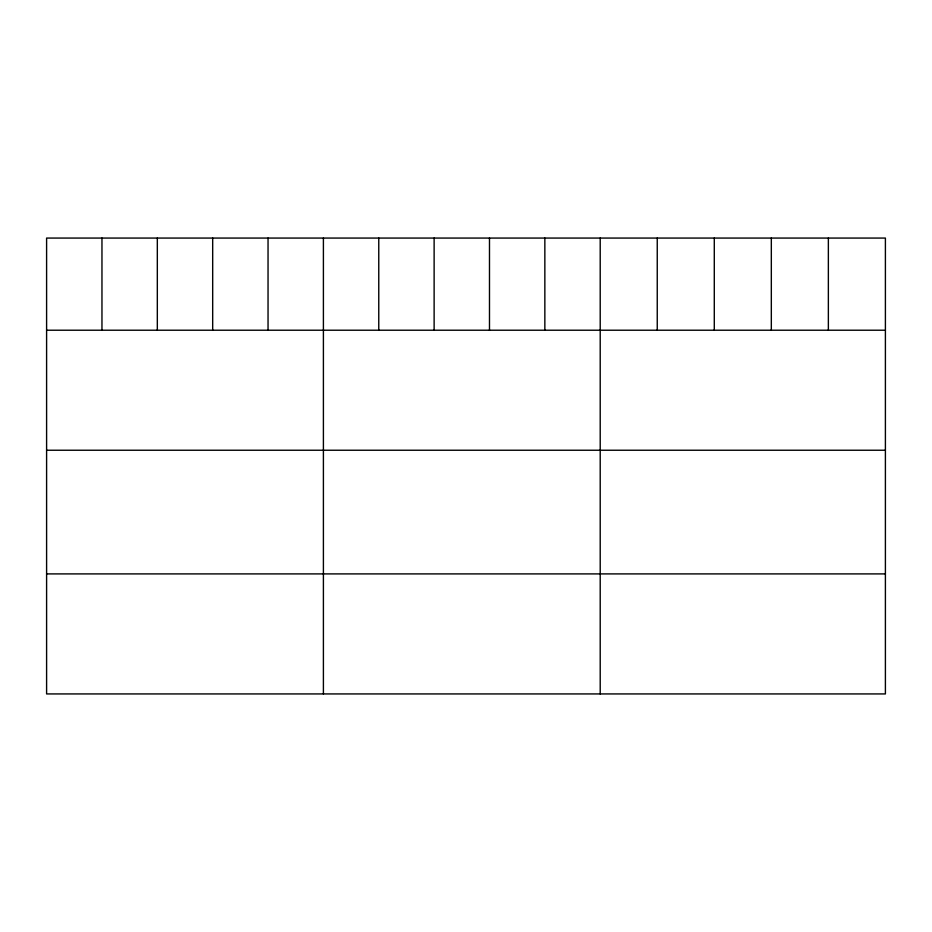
<?xml version="1.0" encoding="UTF-8"?>
<svg xmlns="http://www.w3.org/2000/svg" width="932" height="932" viewBox="0 0 932 932"><rect width="100%" height="100%" fill="white"/><g stroke="black" fill="none" stroke-linecap="round" stroke-linejoin="round"><path stroke-width="1.4" d="M885.4 330.219L885.4 693.932L46.6 693.932L46.6 238.068L885.4 238.068L885.4 330.219L46.6 330.219M46.6 450.238L885.4 450.238M46.6 573.902L885.4 573.902M828.362 238.068L828.362 330.219M771.323 238.068L771.323 330.219M714.285 238.068L714.285 330.219M657.246 238.068L657.246 330.219M600.208 238.068L600.208 693.932M544.847 238.068L544.847 330.219M489.486 238.068L489.486 330.219M434.126 238.068L434.126 330.219M378.765 238.068L378.765 330.219M323.404 238.068L323.404 693.932M268.043 238.068L268.043 330.219M212.682 238.068L212.682 330.219M157.322 238.068L157.322 330.219M101.961 238.068L101.961 330.219"/></g></svg>
